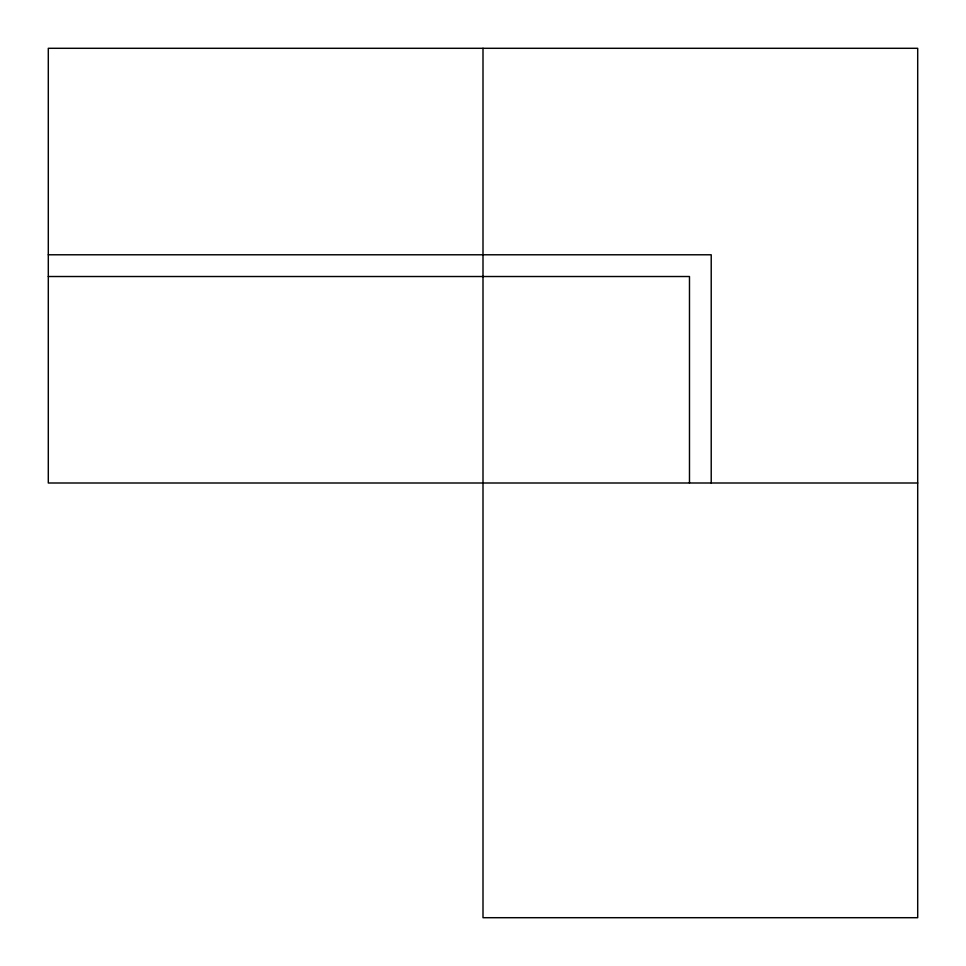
<?xml version="1.0" encoding="UTF-8"?>
<svg xmlns="http://www.w3.org/2000/svg" width="966" height="966" viewBox="0 0 966 966"><rect width="100%" height="100%" fill="white"/><g stroke="black" fill="none" stroke-linecap="round" stroke-linejoin="round"><path stroke-width="1.45" d="M48.3 254.782L711.217 254.782L711.217 483M48.3 276.517L689.482 276.517L689.482 483M917.7 483L48.3 483L48.3 48.3L917.7 48.3L917.7 917.7L483 917.7L483 48.3"/></g></svg>
